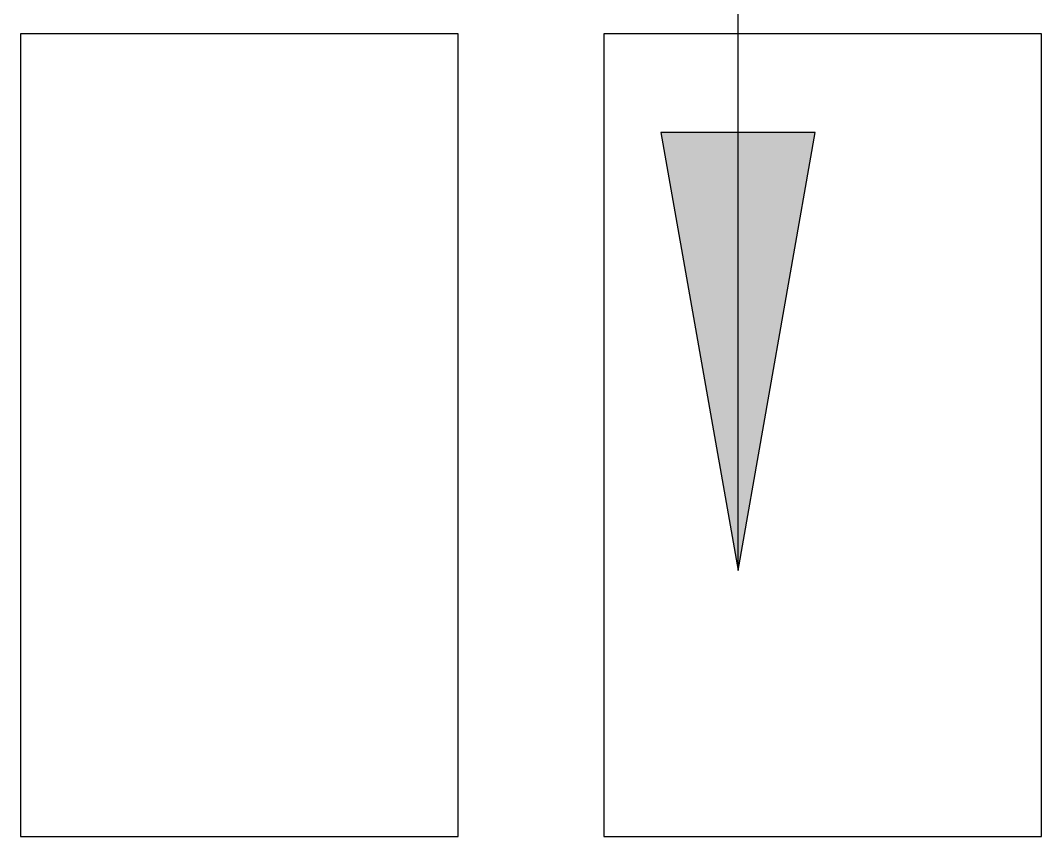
# Model space of a CAD drawing. Header units: millimetres. Extents: x -678720 to -601931, y -306 to 39239.
# Drawn here: x -648324 to -647624, y 7894 to 8453 of the extents above; entities that cross this region are included whole.
import ezdxf
from ezdxf.xclip import XClip

# ---------------------------------------------------------------- set-up
doc = ezdxf.new("R2010")
doc.units = ezdxf.units.MM
doc.header["$XCLIPFRAME"] = 0
doc.layers.add('000 - WIPEOUT', color=250, linetype='Continuous')
doc.layers.add('A11_ALU.SOLID SHEET', color=2, linetype='Continuous')
doc.layers.add('A-ROOM-IDEN', color=3, linetype='Continuous', lineweight=25)

# ---------------------------------------------------------------- blocks, each defined once
blk = doc.blocks.new('*U826')
at = {"color": 3}
for points in [[(-275, -34050), (275, -34050), (275, -34350), (-275, -34350)], [(-275, -34450), (275, -34450), (275, -34750), (-275, -34750)]]:
    blk.add_wipeout(points, dxfattribs=at).dxf.layer = '000 - WIPEOUT'
at = {"layer": 'A11_ALU.SOLID SHEET', "color": 0, "linetype": 'ByBlock'}
for points in [[(-275, -34350), (275, -34350), (275, -34050), (-275, -34050)], [(-275, -34750), (275, -34750), (275, -34450), (-275, -34450)]]:
    blk.add_lwpolyline(points, close=True, dxfattribs=at)
blk = doc.blocks.new('*U964')
at = {"layer": 'A11_ALU.SOLID SHEET', "color": 0, "linetype": 'ByBlock', "rotation": 90}
blk.add_blockref('*U826', (62308.5, 4590), dxfattribs=at)

msp = doc.modelspace()

# ---------------------------------------------------------------- block references
at = {"layer": 'A11_ALU.SOLID SHEET'}
ref = msp.add_blockref('*U964', (-744682.37, 3579.02), dxfattribs=at)
XClip(ref).set_block_clipping_path([(69798.6834257276, -3885.5002684942), (120965.0023936313, 33679.9972602262)])

# ---------------------------------------------------------------- next in the draw order: hatches: boundary and pattern name
at = {"layer": 'A-ROOM-IDEN'}
msp.add_hatch(color=256, dxfattribs=at).paths.add_polyline_path([(-647831.88, 8076.35), (-647778.98, 8376.35), (-647884.78, 8376.35)])

# ---------------------------------------------------------------- next in the draw order: linework, layer by layer
for p, q in [((-647831.88, 8076.35), (-647831.88, 13579.25)), ((-647778.98, 8376.35), (-647884.78, 8376.35)), ((-647884.78, 8376.35), (-647831.88, 8076.35)), ((-647831.88, 8076.35), (-647778.98, 8376.35))]:
    msp.add_line(p, q, dxfattribs=at)

doc.saveas('drawing.dxf')
